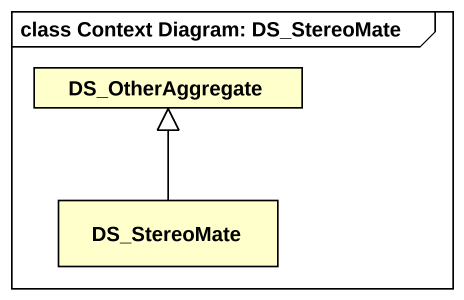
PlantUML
@startuml
mainframe class Context Diagram: DS_StereoMate
hide circle
hide empty members
class DS_OtherAggregate
class DS_StereoMate
DS_StereoMate -up-|> DS_OtherAggregate
@enduml
